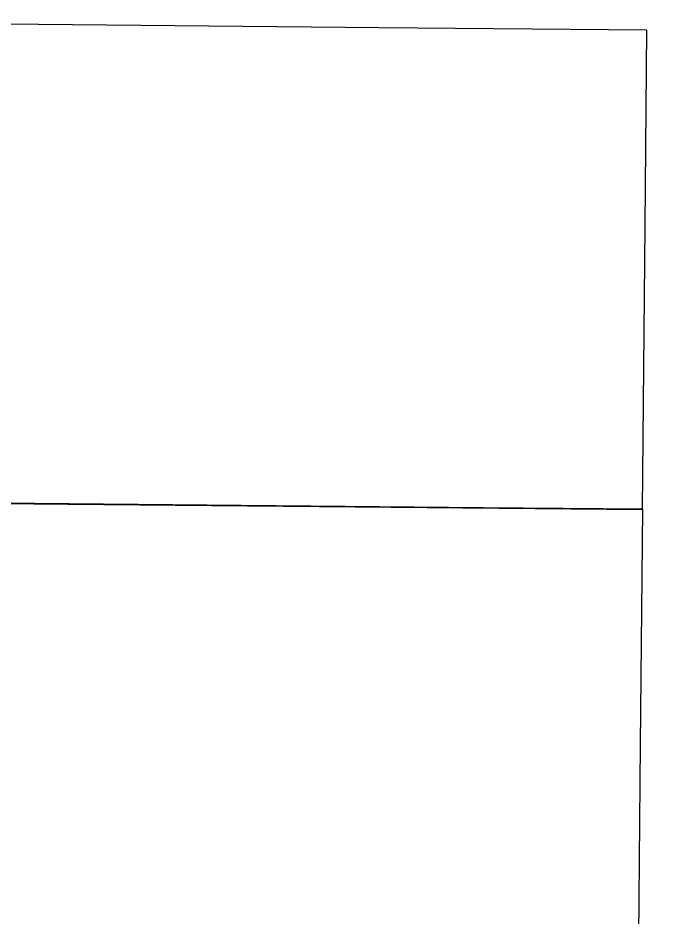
# Model space of a CAD drawing. Header units: millimetres. Extents: x 35376015 to 35425557, y 2978369 to 3016004.
# Drawn here: x 35382518 to 35388831, y 3007339 to 3016004 of the extents above; entities that cross this region are included whole.
import ezdxf

# ---------------------------------------------------------------- set-up
doc = ezdxf.new("R2010")
doc.units = ezdxf.units.MM
doc.header["$XCLIPFRAME"] = 0
picture_1 = doc.add_image_def('image2.tif', size_in_pixel=(17398, 14207))
picture_2 = doc.add_image_def('image4.tif', size_in_pixel=(17565, 14395))

msp = doc.modelspace()

# ---------------------------------------------------------------- linework, layer by layer
at = {"color": 7, "lineweight": 30, "const_width": 1}
for points in [[(35384426.3, 3006001.2, 0.000006), (35384390.1, 3006275.6, -0.000003), (35384334.1, 3006699.2, -0.004654)], [(35384446.2, 3006003.8, 0.000006), (35384409.9, 3006278.2, -0.000003), (35384354, 3006701.8, -0.004654)]]:
    msp.add_lwpolyline(points, format="xyb", dxfattribs=at)

# ---------------------------------------------------------------- pictures from other files: only their frames are drawn
at = {"color": 251}
image = msp.add_image(picture_1, insert=(35381995.7, 3010425.5), size_in_units=(7344.6, 5997.5), rotation=-0.00276, dxfattribs=at)
image.set_boundary_path([(930.5, 1134.6), (907.93, 3370.33), (827.27, 12074.56), (2376.65, 12088.9), (15497.35, 12210.07), (15557.77, 5738.6), (15596.67, 1270.23), (9483.03, 1213.54), (930.5, 1134.6), (930.5, 1134.6)])
image = msp.add_image(picture_2, insert=(35381899.8, 3005696), size_in_units=(7401.2, 6065.5), rotation=-0.00209, dxfattribs=at)
image.set_boundary_path([(1058.16, 1032.25), (1004.77, 6551.74), (953.5, 11993.56), (2609.96, 12008), (15658.77, 12127.25), (15709.38, 6552.56), (15756.2, 1168.3), (12104.67, 1133.64), (1057.95, 1032.04), (1058.16, 1032.25)])

doc.saveas('drawing.dxf')
